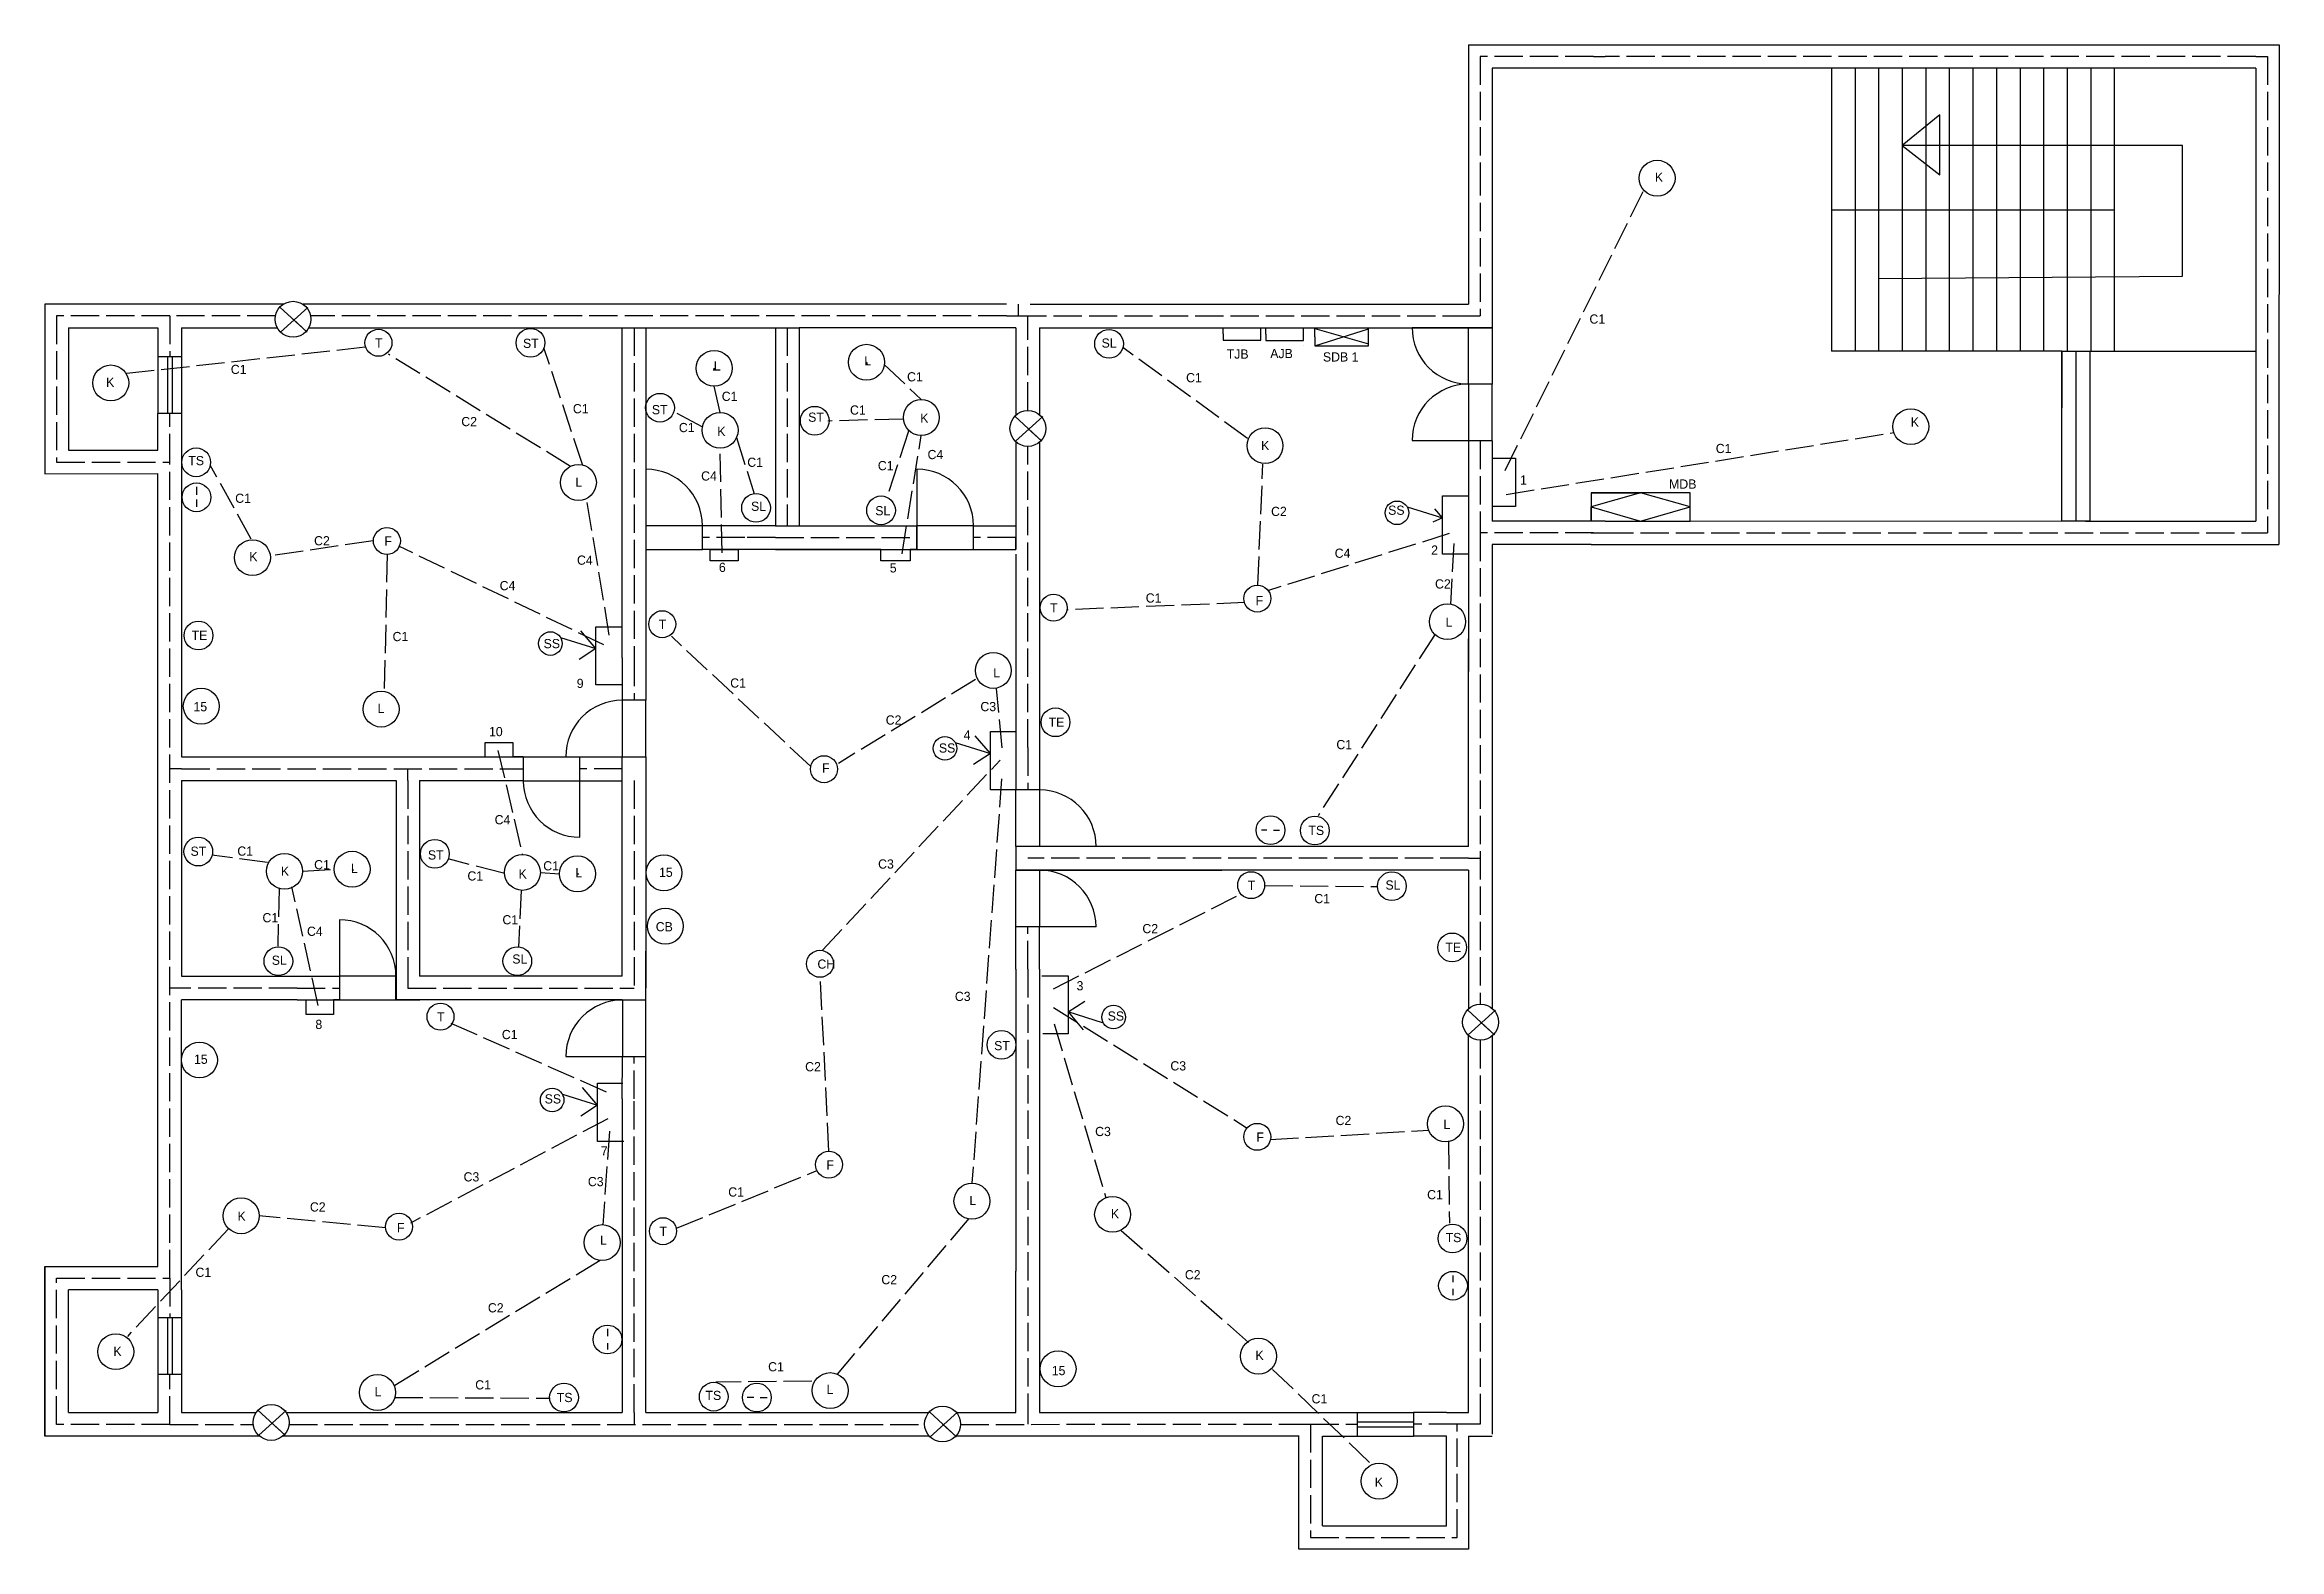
# Model space of a CAD drawing. Header units: inches. Extents: x 86 to 1034, y 104 to 742.
import ezdxf

# ---------------------------------------------------------------- set-up
doc = ezdxf.new("R2010")
doc.units = ezdxf.units.IN
doc.header["$MEASUREMENT"] = 0
doc.linetypes.add('ACAD_ISO02W100', pattern=[15, 12, -3])

msp = doc.modelspace()

# ---------------------------------------------------------------- linework, layer by layer
for p, q in [((689.79, 741.92), (843.79, 741.92)), ((689.79, 741.92), (689.79, 689.92)), ((843.79, 741.92), (853.79, 741.92)), ((853.79, 741.92), (1023.79, 741.92)), ((1023.79, 741.92), (1033.79, 741.92)), ((1033.79, 741.92), (1033.64, 529.92)), ((747.79, 731.92), (699.79, 731.92)), ((699.79, 731.92), (699.79, 689.92)), ((742.79, 736.92), (747.79, 736.92)), ((783.79, 731.92), (747.79, 731.92)), ((903.79, 731.92), (783.79, 731.92)), ((843.79, 731.92), (843.79, 611.92)), ((843.79, 731.92), (843.79, 671.92)), ((853.79, 731.92), (853.79, 611.92)), ((863.79, 731.92), (863.79, 611.92)), ((873.79, 731.92), (873.79, 611.92)), ((883.79, 731.92), (883.79, 611.92)), ((893.79, 731.92), (893.79, 611.92)), ((1023.79, 731.92), (903.79, 731.92)), ((903.79, 731.92), (903.79, 611.92)), ((913.79, 731.92), (913.79, 611.92)), ((923.79, 731.92), (923.79, 611.92)), ((933.79, 731.92), (933.79, 611.92)), ((943.79, 731.92), (943.79, 611.92)), ((953.79, 731.92), (953.79, 611.92)), ((1023.79, 731.92), (963.79, 731.92)), ((963.79, 731.92), (963.79, 611.92)), ((1023.79, 736.92), (1028.79, 736.92)), ((1023.79, 731.92), (1023.79, 611.92)), ((889.81, 712.14), (873.79, 699.11)), ((889.81, 686.76), (889.81, 712.14)), ((992.73, 699.11), (873.79, 699.11)), ((873.79, 699.11), (889.81, 686.76)), ((992.73, 643.7), (992.73, 699.11)), ((689.79, 689.92), (689.79, 631.92)), ((699.79, 689.92), (699.79, 621.92)), ((769.81, 685.3), (769.81, 685.3)), ((843.79, 671.92), (963.79, 671.92)), ((843.79, 671.92), (843.79, 642.84)), ((863.79, 642.84), (992.73, 643.7)), ((133.79, 631.92), (85.79, 631.92)), ((85.79, 631.92), (85.79, 559.92)), ((186.99, 631.92), (133.79, 631.92)), ((197.03, 620.03), (185.46, 630.64)), ((185.81, 620.03), (197.39, 630.52)), ((493.79, 631.92), (195.18, 631.92)), ((503.79, 631.92), (689.79, 631.92)), ((689.79, 626.92), (694.79, 626.92)), ((95.79, 621.92), (95.79, 569.92)), ((95.79, 621.92), (133.79, 621.92)), ((133.79, 621.92), (133.79, 609.53)), ((143.79, 621.92), (184.35, 621.92)), ((143.79, 621.92), (143.79, 609.53)), ((143.79, 621.92), (143.79, 621.92)), ((143.79, 621.92), (143.79, 621.92)), ((191.08, 625.49), (197.03, 620.03)), ((197.82, 621.92), (330.79, 621.92)), ((330.79, 481.92), (330.79, 621.92)), ((330.79, 621.92), (405.79, 621.92)), ((340.79, 621.92), (395.79, 621.92)), ((340.79, 621.92), (340.79, 537.92)), ((395.79, 621.92), (395.79, 537.92)), ((405.79, 621.92), (405.79, 537.92)), ((497.79, 621.92), (405.79, 621.92)), ((497.79, 621.92), (497.79, 584.87)), ((507.79, 621.92), (689.79, 621.92)), ((507.79, 621.92), (507.79, 585.04)), ((507.79, 621.92), (507.79, 621.92)), ((507.79, 621.92), (507.79, 621.92)), ((507.79, 621.92), (507.79, 585.04)), ((585.74, 619.32), (585.74, 621.83)), ((585.74, 619.32), (585.74, 616.6)), ((585.74, 616.6), (601.71, 616.6)), ((601.71, 616.6), (601.71, 621.65)), ((603.78, 619.15), (603.78, 621.92)), ((603.78, 619.15), (603.78, 616.43)), ((603.78, 616.43), (619.75, 616.43)), ((619.75, 616.43), (619.75, 621.48)), ((624.56, 618.05), (624.56, 621.63)), ((624.56, 621.63), (647.37, 615.02)), ((624.56, 614.16), (647.37, 621.39)), ((624.56, 618.05), (624.56, 614.16)), ((647.37, 614.16), (647.37, 621.39)), ((689.79, 621.92), (699.79, 621.92)), ((434.37, 607.25), (434.65, 606.31)), ((434.65, 606.31), (434.37, 607.25)), ((593.97, 614.5), (593.97, 614.5)), ((619.75, 614.26), (619.75, 614.26)), ((624.56, 614.16), (647.37, 614.16)), ((941.55, 611.92), (843.79, 611.98)), ((941.55, 587.92), (941.55, 611.92)), ((941.55, 611.92), (951.79, 611.92)), ((941.55, 611.92), (941.55, 587.92)), ((951.79, 611.92), (992.04, 611.92)), ((992.04, 611.92), (1023.79, 611.92)), ((1023.79, 611.92), (1023.79, 539.92)), ((113.75, 598.48), (113.75, 598.48)), ((369.77, 604.69), (369.6, 603.76)), ((369.6, 603.76), (369.77, 604.69)), ((369.6, 603.76), (369.6, 603.76)), ((369.6, 603.76), (369.6, 603.76)), ((369.77, 604.69), (369.77, 604.69)), ((434.65, 606.31), (434.65, 606.31)), ((434.65, 606.31), (434.65, 606.31)), ((434.65, 606.31), (434.65, 606.31)), ((434.65, 606.31), (434.65, 606.31)), ((133.79, 569.92), (133.79, 585.53)), ((143.79, 585.53), (143.79, 569.92)), ((457.64, 583.86), (457.64, 583.86)), ((508.83, 573.75), (497.27, 584.35)), ((497.61, 573.75), (509.19, 584.23)), ((502.88, 579.2), (508.83, 573.75)), ((877.43, 579.96), (877.43, 579.96)), ((95.79, 569.92), (133.79, 569.92)), ((143.79, 569.92), (143.79, 439.92)), ((497.79, 573.53), (497.79, 537.92)), ((507.79, 573.36), (507.79, 443.9)), ((507.79, 573.36), (507.79, 570.46)), ((603.47, 571.88), (603.47, 571.88)), ((699.79, 573.92), (689.79, 573.92)), ((689.79, 573.92), (689.79, 489.92)), ((699.79, 573.92), (699.79, 539.92)), ((699.79, 573.92), (699.79, 566.53)), ((85.79, 559.92), (133.73, 560.02)), ((133.73, 223.86), (133.73, 560.02)), ((699.79, 566.53), (709.79, 566.53)), ((709.79, 566.53), (709.76, 546.06)), ((941.55, 539.98), (941.55, 563.92)), ((150.11, 554.43), (150.11, 551.06)), ((678.75, 525.89), (678.75, 550.57)), ((678.75, 550.57), (689.47, 550.57)), ((783.79, 551.92), (741.79, 551.92)), ((741.79, 551.92), (741.79, 539.92)), ((741.79, 551.92), (759.79, 551.92)), ((741.79, 551.92), (762.79, 551.92)), ((762.79, 551.92), (741.79, 545.92)), ((783.79, 545.92), (762.79, 551.92)), ((783.79, 539.92), (783.79, 551.92)), ((150.11, 549.08), (150.11, 546)), ((663.79, 545.92), (678.75, 541.24)), ((678.75, 541.24), (678.75, 541.24)), ((678.75, 541.24), (678.75, 541.24)), ((709.76, 546.06), (699.79, 546.06)), ((741.79, 539.92), (741.79, 545.92)), ((741.79, 545.92), (762.79, 539.92)), ((762.79, 539.92), (783.79, 545.92)), ((230.9, 531.5), (230.9, 531.5)), ((230.9, 531.5), (230.9, 531.5)), ((230.9, 531.5), (230.9, 531.5)), ((230.9, 531.5), (230.9, 531.5)), ((340.79, 537.92), (340.79, 527.92)), ((382.79, 537.92), (364.79, 537.92)), ((395.79, 537.92), (382.79, 537.92)), ((395.79, 537.92), (455.79, 537.92)), ((455.79, 527.92), (455.79, 537.92)), ((479.79, 537.92), (497.79, 537.92)), ((497.79, 537.92), (497.79, 527.92)), ((497.79, 527.92), (497.79, 532.92)), ((741.79, 539.92), (699.85, 539.92)), ((747.79, 539.92), (741.79, 539.92)), ((742.79, 534.92), (747.79, 534.92)), ((747.79, 539.92), (941.55, 539.98)), ((747.79, 539.92), (783.79, 539.92)), ((951.55, 539.92), (951.79, 539.92)), ((951.79, 539.92), (1023.79, 539.92)), ((1023.79, 534.92), (1028.79, 534.92)), ((173.86, 524.4), (173.86, 524.4)), ((340.79, 527.92), (340.79, 481.92)), ((382.79, 527.92), (364.79, 527.92)), ((440.47, 527.92), (368, 527.92)), ((368, 527.92), (380, 527.92)), ((368, 522.99), (368, 527.92)), ((380, 522.99), (368, 522.99)), ((380, 527.92), (380, 522.99)), ((395.79, 527.92), (382.79, 527.92)), ((395.79, 527.92), (455.79, 527.92)), ((440.47, 522.99), (440.47, 527.92)), ((452.87, 522.99), (440.47, 522.99)), ((455.79, 527.92), (452.87, 527.92)), ((452.87, 527.92), (452.87, 522.99)), ((479.79, 527.92), (497.79, 527.92)), ((497.79, 525.92), (497.79, 525.92)), ((497.79, 525.92), (497.79, 443.9)), ((689.83, 525.89), (678.75, 525.89)), ((699.85, 529.92), (699.8, 333.3)), ((741.79, 529.92), (699.85, 529.92)), ((741.79, 529.92), (855.79, 529.92)), ((855.79, 529.92), (865.79, 529.92)), ((865.79, 529.92), (1023.79, 529.92)), ((1023.79, 529.92), (1033.64, 529.92)), ((600.54, 506.24), (600.54, 506.24)), ((600.54, 506.24), (600.54, 506.24)), ((600.54, 506.24), (600.54, 506.24)), ((600.54, 506.24), (600.54, 506.24)), ((319.56, 485.81), (313.13, 493.35)), ((319.56, 470.45), (319.56, 495.13)), ((319.56, 495.13), (330.28, 495.13)), ((304.6, 490.48), (319.56, 485.81)), ((319.56, 485.81), (312.42, 481.18)), ((319.56, 485.81), (319.56, 485.81)), ((319.56, 485.81), (319.56, 485.81)), ((689.79, 401.9), (689.79, 489.92)), ((689.79, 489.92), (689.79, 476.19)), ((330.79, 481.92), (330.78, 463.93)), ((340.79, 481.92), (340.79, 463.93)), ((488.2, 476.59), (488.2, 476.59)), ((330.64, 470.45), (319.56, 470.45)), ((228.44, 460.19), (228.44, 460.19)), ((284.42, 445.82), (272.53, 445.82)), ((272.53, 445.82), (272.53, 439.92)), ((284.42, 439.92), (284.42, 445.82)), ((472, 446.04), (486.96, 441.37)), ((486.96, 441.37), (480.53, 448.91)), ((486.96, 426.01), (486.96, 450.69)), ((486.96, 450.69), (497.68, 450.69)), ((143.79, 439.92), (288.79, 439.92)), ((288.79, 439.92), (284.42, 439.92)), ((288.79, 439.92), (288.79, 429.92)), ((330.79, 439.92), (340.79, 439.92)), ((330.79, 429.92), (330.79, 439.92)), ((340.79, 439.92), (340.79, 429.92)), ((486.96, 441.37), (479.81, 436.74)), ((486.96, 441.37), (486.96, 441.37)), ((486.96, 441.37), (486.96, 441.37)), ((497.79, 443.9), (497.79, 425.77)), ((507.79, 443.9), (507.83, 425.9)), ((143.79, 429.92), (143.79, 346.86)), ((143.79, 429.92), (234.79, 429.92)), ((234.79, 429.92), (234.79, 346.86)), ((239.79, 429.92), (239.79, 434.92)), ((239.79, 429.92), (239.79, 429.92)), ((244.79, 429.92), (244.79, 346.86)), ((244.79, 429.92), (288.79, 429.92)), ((312.79, 429.83), (330.79, 429.83)), ((330.79, 429.92), (330.79, 434.92)), ((330.79, 346.86), (330.79, 429.92)), ((340.79, 429.92), (340.79, 341.86)), ((416.37, 434.7), (416.37, 434.7)), ((416.37, 434.7), (416.37, 434.7)), ((416.37, 434.7), (416.37, 434.7)), ((416.37, 434.7), (416.37, 434.7)), ((498.04, 426.01), (486.96, 426.01)), ((604.3, 408.82), (601.96, 408.82)), ((607.1, 408.82), (609.54, 408.82)), ((497.79, 401.9), (497.79, 401.9)), ((497.79, 401.9), (497.79, 391.9)), ((507.79, 401.9), (497.79, 401.9)), ((689.79, 401.9), (507.79, 401.9)), ((216.15, 392.27), (216.76, 391.95)), ((216.76, 391.95), (216.76, 391.95)), ((216.76, 391.95), (216.76, 391.95)), ((311.77, 390.33), (312.37, 390.38)), ((312.37, 390.38), (312.37, 390.38)), ((312.37, 390.38), (312.37, 390.38)), ((312.37, 390.38), (312.37, 390.38)), ((312.37, 390.38), (312.37, 390.38)), ((312.37, 390.38), (312.37, 390.38)), ((507.79, 391.9), (497.79, 391.9)), ((507.79, 396.9), (502.79, 396.9)), ((689.79, 391.9), (507.79, 391.9)), ((507.79, 391.88), (585.11, 391.88)), ((689.79, 396.9), (694.79, 396.9)), ((689.79, 391.9), (689.79, 333.08)), ((497.79, 349.9), (497.79, 367.88)), ((507.79, 349.9), (507.79, 367.88)), ((340.79, 341.86), (340.79, 357.6)), ((414.65, 352.17), (414.65, 352.17)), ((414.65, 352.17), (414.65, 352.17)), ((414.65, 352.17), (414.65, 352.17)), ((143.79, 341.86), (138.7, 341.86)), ((143.79, 346.86), (192.79, 346.86)), ((192.79, 346.86), (210.77, 346.86)), ((234.79, 346.86), (234.79, 336.86)), ((239.79, 346.86), (239.79, 341.86)), ((330.79, 346.86), (244.79, 346.86)), ((340.79, 336.86), (340.79, 341.86)), ((497.79, 349.9), (497.79, 221.9)), ((507.79, 349.9), (507.79, 161.9)), ((508.84, 347.1), (519.91, 347.1)), ((519.91, 347.1), (519.91, 322.42)), ((143.79, 213.86), (143.79, 336.86)), ((192.79, 336.86), (143.79, 336.86)), ((192.79, 336.86), (210.77, 336.86)), ((196.7, 330.66), (196.7, 336.86)), ((210.77, 336.86), (208.25, 336.86)), ((208.25, 336.86), (208.25, 330.66)), ((234.77, 336.86), (244.91, 336.86)), ((330.79, 336.86), (234.79, 336.86)), ((330.79, 336.86), (340.79, 336.86)), ((519.91, 331.74), (527.06, 336.37)), ((700.87, 321.99), (689.31, 332.6)), ((689.65, 321.99), (701.23, 332.47)), ((208.25, 330.66), (196.7, 330.66)), ((519.91, 322.42), (509.19, 322.42)), ((534.88, 327.07), (519.91, 331.74)), ((519.91, 331.74), (519.91, 331.74)), ((519.91, 331.74), (519.91, 331.74)), ((519.91, 331.74), (526.34, 324.21)), ((694.92, 327.44), (700.87, 321.99)), ((689.79, 161.9), (689.79, 321.81)), ((699.8, 321.58), (699.79, 267.9)), ((330.79, 294.86), (330.81, 312.82)), ((340.79, 294.86), (340.81, 312.82)), ((305.35, 296.9), (320.31, 292.22)), ((320.31, 292.22), (313.88, 299.76)), ((320.31, 276.86), (320.31, 301.55)), ((320.31, 301.55), (331.03, 301.55)), ((330.79, 294.86), (330.79, 161.87)), ((340.79, 161.87), (340.79, 294.86)), ((320.31, 292.22), (313.16, 287.59)), ((320.31, 292.22), (320.31, 292.22)), ((320.31, 292.22), (320.31, 292.22)), ((331.39, 276.86), (320.31, 276.86)), ((600.15, 278.8), (600.15, 278.8)), ((600.15, 278.8), (600.15, 278.8)), ((600.15, 278.8), (600.15, 278.8)), ((418.45, 267.02), (418.45, 267.02)), ((418.45, 267.02), (418.45, 267.02)), ((418.45, 267.02), (418.45, 267.02)), ((699.79, 267.9), (699.79, 257.9)), ((699.79, 257.9), (699.79, 161.9)), ((479.13, 251.51), (479.13, 251.51)), ((169.08, 245.33), (169.08, 245.33)), ((236.05, 240.69), (236.05, 240.69)), ((236.05, 240.69), (236.05, 240.69)), ((236.05, 240.69), (236.05, 240.69)), ((236.05, 240.69), (236.05, 240.69)), ((538.8, 245.93), (538.8, 245.93)), ((85.73, 151.86), (85.73, 223.86)), ((85.73, 223.86), (133.73, 223.86)), ((85.73, 223.86), (85.73, 151.86)), ((497.79, 161.9), (497.79, 221.9)), ((683.2, 220.06), (683.2, 217.11)), ((95.79, 161.86), (95.79, 213.86)), ((133.79, 213.86), (95.79, 213.86)), ((133.79, 213.86), (133.79, 202.06)), ((143.79, 213.86), (143.79, 202.06)), ((683.2, 214.34), (683.2, 211.68)), ((324.47, 197.43), (324.47, 194.32)), ((324.47, 191.3), (324.47, 188.55)), ((115.87, 187.69), (115.87, 187.69)), ((600.7, 185.77), (600.7, 185.77)), ((133.79, 178.06), (133.79, 161.86)), ((143.79, 178.06), (143.79, 161.86)), ((418.99, 171.18), (418.99, 171.18)), ((95.79, 161.86), (133.79, 161.86)), ((143.79, 161.86), (175.44, 161.86)), ((187.78, 152.24), (176.21, 162.85)), ((176.56, 152.24), (188.14, 162.73)), ((188.22, 161.86), (330.79, 161.87)), ((226.91, 170.37), (226.91, 170.37)), ((340.79, 161.87), (460.8, 161.89)), ((386.61, 168.25), (383.72, 168.27)), ((389.29, 168.23), (392.29, 168.23)), ((449.79, 161.88), (449.79, 161.88)), ((472.62, 151.56), (461.05, 162.17)), ((461.4, 151.56), (472.98, 162.05)), ((472.53, 161.89), (497.79, 161.9)), ((502.79, 161.9), (502.79, 156.9)), ((507.79, 161.9), (622.79, 161.89)), ((622.79, 161.89), (627.79, 161.89)), ((627.79, 161.89), (642.5, 161.89)), ((680.45, 161.89), (666.5, 161.89)), ((680.45, 161.89), (689.79, 161.9)), ((694.79, 161.9), (694.79, 156.9)), ((699.79, 161.9), (699.79, 152.75)), ((133.73, 151.86), (85.73, 151.86)), ((176.93, 151.86), (133.73, 151.86)), ((181.83, 157.7), (187.78, 152.24)), ((461.04, 151.88), (186.73, 151.86)), ((466.67, 157.02), (472.62, 151.56)), ((617.79, 151.89), (472.3, 151.88)), ((617.79, 156.89), (622.79, 156.89)), ((617.79, 103.9), (617.79, 152.12)), ((627.79, 113.89), (627.79, 151.89)), ((627.79, 151.89), (642.5, 151.89)), ((680.45, 151.89), (666.5, 151.89)), ((680.45, 113.89), (680.45, 151.89)), ((694.79, 156.9), (684.94, 156.9)), ((689.79, 151.9), (689.79, 103.9)), ((689.79, 151.9), (699.79, 151.9)), ((651.91, 132.79), (651.91, 132.79)), ((627.79, 113.89), (680.45, 113.89)), ((689.79, 103.9), (617.79, 103.9))]:
    msp.add_line(p, q)
at = {"linetype": 'ACAD_ISO02W100'}
for p, q in [((742.79, 736.92), (694.79, 736.92)), ((694.79, 736.92), (694.79, 689.92)), ((783.79, 736.92), (747.79, 736.92)), ((903.79, 736.92), (783.79, 736.92)), ((1023.79, 736.92), (903.79, 736.92)), ((1028.79, 736.92), (1028.79, 534.92)), ((694.79, 689.92), (694.79, 626.92)), ((705.33, 561.4), (764.08, 680.18)), ((138.79, 626.92), (90.79, 626.92)), ((90.79, 626.92), (90.79, 564.92)), ((183.59, 626.92), (138.79, 626.92)), ((138.79, 626.92), (138.79, 609.53)), ((493.79, 626.92), (198.57, 626.92)), ((493.79, 626.92), (498.79, 626.92)), ((498.79, 631.92), (498.79, 626.92)), ((498.79, 626.92), (689.79, 626.92)), ((502.79, 621.92), (502.79, 626.92)), ((335.79, 621.92), (335.79, 481.92)), ((400.79, 621.92), (400.79, 537.92)), ((502.79, 586.82), (502.79, 621.92)), ((221.66, 613.6), (120.52, 602.45)), ((308.78, 563.09), (231.52, 610.72)), ((313.98, 563.52), (297.56, 613.35)), ((596.03, 574.98), (543.18, 613.47)), ((441.93, 606.31), (457.64, 591.48)), ((372.27, 586.02), (369.77, 597.06)), ((138.79, 564.92), (138.79, 585.53)), ((364.65, 579.85), (352.71, 586.23)), ((449.87, 583.17), (418.05, 582.35)), ((373.15, 526.5), (372.27, 570.77)), ((379.23, 575.41), (386.72, 551.42)), ((452.15, 578.1), (443.06, 549.9)), ((449.47, 526.05), (457.64, 576.24)), ((502.79, 443.9), (502.79, 571.58)), ((694.79, 573.92), (694.79, 534.92)), ((705.76, 551.24), (870.23, 577.42)), ((90.79, 564.92), (138.79, 564.92)), ((138.79, 218.86), (138.79, 564.92)), ((173.36, 532.31), (155.98, 563.61)), ((600.4, 512.91), (602.58, 564.08)), ((325.27, 491.55), (315.59, 549.82)), ((678.75, 541.24), (674.63, 539.51)), ((678.75, 541.24), (675.54, 545.06)), ((225.1, 531.51), (181.39, 525.14)), ((382.79, 532.92), (364.79, 532.92)), ((395.79, 532.92), (382.79, 532.92)), ((395.79, 532.92), (455.79, 532.92)), ((497.79, 532.92), (479.79, 532.92)), ((681.66, 534.63), (604.48, 510.34)), ((694.79, 534.92), (694.79, 335.07)), ((742.79, 534.92), (694.79, 534.92)), ((741.79, 534.92), (742.79, 534.92)), ((747.79, 534.92), (1023.79, 534.92)), ((231.04, 525.96), (229.79, 467.85)), ((322.99, 487.38), (236.02, 529.23)), ((683.52, 530.34), (682.13, 504.58)), ((594.95, 505.33), (519.49, 502.29)), ((410.7, 435.88), (351.59, 491.09)), ((675.33, 491.54), (625.95, 414.94)), ((335.79, 481.92), (335.79, 463.93)), ((480.68, 472.76), (422.48, 437.13)), ((492, 443.8), (489.51, 468.92)), ((278.04, 442.69), (288.4, 398.57)), ((415.67, 357.91), (491.13, 438.57)), ((502.79, 443.9), (502.79, 425.77)), ((143.79, 434.92), (138.79, 434.92)), ((143.79, 434.92), (288.79, 434.92)), ((239.79, 429.92), (239.79, 346.86)), ((330.79, 434.92), (312.79, 434.92)), ((335.79, 429.92), (335.79, 341.86)), ((491.7, 430.58), (479.13, 259.14)), ((180.32, 395.12), (156.67, 398.25)), ((195.07, 391.39), (208.52, 392.27)), ((280.4, 390.55), (256.84, 396.67)), ((296.02, 390.94), (304.14, 390.38)), ((689.79, 396.9), (507.79, 396.9)), ((185.14, 384.03), (184.66, 359.68)), ((201.82, 334.55), (190.64, 384.8)), ((287.94, 383.25), (286.76, 359.24)), ((513.76, 341.62), (592.61, 381.43)), ((603.31, 385.35), (651.21, 384.97)), ((502.79, 349.9), (502.79, 367.88)), ((192.79, 341.86), (143.79, 341.86)), ((192.79, 341.86), (210.77, 341.86)), ((239.79, 341.86), (330.79, 341.86)), ((330.79, 341.86), (335.79, 341.86)), ((418.45, 272.73), (414.82, 346.49)), ((502.79, 349.9), (502.79, 161.9)), ((513.76, 333.66), (595.95, 282.5)), ((324.05, 297.79), (258.2, 326.86)), ((513.98, 326.74), (535.9, 253.14)), ((694.79, 319.82), (694.79, 161.9)), ((335.79, 294.86), (335.79, 312.82)), ((335.79, 161.87), (335.79, 294.86)), ((324.61, 286.49), (240.94, 242.2)), ((325.31, 281.22), (322.54, 241.31)), ((605.67, 277.64), (673.17, 281.64)), ((681.34, 277.14), (681.69, 242.19)), ((353.79, 240), (413.05, 264.35)), ((163.57, 239.65), (120.85, 194.19)), ((230.4, 240.17), (176.59, 245.25)), ((477.79, 244.1), (421.89, 178.14)), ((542.47, 239.07), (596.52, 191.63)), ((90.79, 156.86), (90.79, 218.86)), ((90.79, 218.86), (138.79, 218.86)), ((138.79, 218.86), (138.79, 202.06)), ((321.43, 226.34), (233.76, 173.12)), ((606.7, 180.2), (648.92, 139.67)), ((138.79, 156.86), (138.79, 178.06)), ((411.16, 175.2), (370.41, 174.72)), ((234.17, 168.33), (300.11, 167.97)), ((335.79, 161.87), (335.79, 156.87)), ((138.79, 156.86), (90.79, 156.86)), ((138.79, 156.86), (174.25, 156.86)), ((189.41, 156.86), (459.05, 156.88)), ((474.29, 156.88), (617.79, 156.89)), ((622.79, 156.89), (622.79, 108.89)), ((622.79, 156.89), (642.5, 156.89)), ((684.94, 156.9), (666.5, 156.9)), ((684.94, 108.89), (684.94, 156.9)), ((622.79, 108.89), (684.94, 108.89))]:
    msp.add_line(p, q, dxfattribs=at)
at = {"color": 2}
for p, q in [((665.85, 622.03), (699.85, 622.03)), ((689.85, 598.03), (689.85, 622.03)), ((699.85, 622.03), (699.85, 598.03)), ((133.79, 609.53), (133.79, 585.53)), ((143.79, 609.53), (133.79, 609.53)), ((137.79, 609.53), (137.79, 585.53)), ((139.79, 609.53), (139.79, 585.53)), ((143.79, 609.53), (143.79, 585.53)), ((941.55, 539.98), (941.55, 611.98)), ((941.55, 611.98), (953.55, 611.98)), ((947.55, 539.98), (947.55, 611.98)), ((953.55, 539.98), (953.55, 611.98)), ((699.85, 598.03), (689.85, 598.03)), ((699.85, 598.03), (689.85, 598.03)), ((689.85, 598.03), (689.85, 574.03)), ((699.85, 574.03), (699.85, 598.03)), ((143.79, 585.53), (133.79, 585.53)), ((665.85, 574.03), (699.85, 574.03)), ((340.79, 561.92), (340.79, 527.92)), ((455.79, 561.92), (455.79, 527.92)), ((364.79, 537.92), (340.79, 537.92)), ((364.79, 527.92), (364.79, 537.92)), ((479.79, 537.92), (455.79, 537.92)), ((479.79, 527.92), (479.79, 537.92)), ((941.55, 539.98), (953.55, 539.98)), ((340.79, 527.92), (364.79, 527.92)), ((455.79, 527.92), (479.79, 527.92)), ((340.78, 463.93), (330.78, 463.93)), ((330.78, 463.93), (330.78, 439.93)), ((340.78, 439.93), (340.78, 463.93)), ((312.79, 439.83), (288.79, 439.83)), ((288.79, 439.83), (288.79, 429.83)), ((306.78, 439.93), (340.78, 439.93)), ((312.79, 405.83), (312.79, 439.83)), ((288.79, 429.83), (312.79, 429.83)), ((497.79, 401.9), (497.79, 425.9)), ((507.83, 425.9), (497.83, 425.9)), ((507.83, 425.9), (507.83, 401.9)), ((531.83, 401.9), (497.83, 401.9)), ((497.79, 367.88), (497.79, 391.88)), ((497.79, 391.88), (507.79, 391.88)), ((507.79, 391.88), (507.79, 367.88)), ((210.77, 370.86), (210.77, 336.86)), ((531.79, 367.88), (497.79, 367.88)), ((234.77, 346.86), (210.77, 346.86)), ((234.77, 336.86), (234.77, 346.86)), ((210.77, 336.86), (234.77, 336.86)), ((340.81, 336.82), (330.81, 336.82)), ((330.81, 336.82), (330.81, 312.82)), ((340.81, 312.82), (340.81, 336.82)), ((306.81, 312.82), (340.81, 312.82)), ((133.79, 202.06), (133.79, 178.06)), ((143.79, 202.06), (133.79, 202.06)), ((137.79, 202.06), (137.79, 178.06)), ((139.79, 202.06), (139.79, 178.06)), ((143.79, 202.06), (143.79, 178.06)), ((143.79, 178.06), (133.79, 178.06)), ((642.5, 161.89), (666.5, 161.89)), ((642.5, 161.89), (642.5, 151.89)), ((666.5, 161.89), (666.5, 151.89)), ((642.5, 157.89), (666.5, 157.89)), ((642.5, 155.89), (666.5, 155.89)), ((642.5, 151.89), (666.5, 151.89))]:
    msp.add_line(p, q, dxfattribs=at)
for centre, radius in [((769.81, 685.3), 7.62), ((191.08, 625.49), 7.62), ((227.33, 615.52), 5.72), ((291.85, 615.51), 6.1), ((537.3, 615.08), 6.1), ((369.77, 604.69), 7.62), ((434.37, 607.25), 7.62), ((113.75, 598.48), 7.62), ((346.78, 587.98), 6.1), ((412.43, 582.46), 6.1), ((457.64, 583.86), 7.62), ((372.27, 578.4), 7.62), ((502.88, 579.2), 7.62), ((603.47, 571.88), 7.62), ((877.43, 579.96), 7.62), ((150.01, 564.83), 6.1), ((312.15, 556.26), 7.62), ((150.11, 550), 6.1), ((387.53, 545.53), 6.1), ((440.56, 544.45), 6.1), ((659.45, 543.41), 5), ((173.86, 524.4), 7.62), ((230.9, 531.5), 5.72), ((600.21, 507.06), 5.72), ((513.76, 503.18), 5.72), ((680.88, 497.25), 7.62), ((150.96, 491.39), 6.1), ((347.72, 496.18), 5.72), ((300.27, 487.98), 5), ((488.2, 476.59), 7.62), ((152.16, 461.45), 7.62), ((228.44, 460.19), 7.62), ((514.55, 454.6), 6.1), ((467.67, 443.54), 5), ((416.37, 434.7), 5.72), ((605.82, 408.82), 6.1), ((624.59, 408.68), 6.1), ((150.89, 399.76), 6.1), ((187.45, 391.39), 7.62), ((216.15, 392.27), 7.62), ((251.25, 398.81), 6.1), ((288.4, 390.94), 7.62), ((348.47, 390.74), 7.62), ((311.77, 390.33), 7.62), ((597.59, 385.52), 5.72), ((657.28, 385.09), 6.1), ((349.04, 368.12), 7.62), ((682.89, 359.12), 6.1), ((184.88, 353.31), 6.1), ((286.22, 353.32), 6.1), ((414.65, 352.17), 5.72), ((253.65, 329.75), 5.72), ((539.21, 329.57), 5), ((694.92, 327.44), 7.62), ((491.67, 317.8), 6.1), ((151.37, 311.37), 7.62), ((301.01, 294.39), 5), ((600.15, 278.8), 5.72), ((680.02, 284.33), 7.62), ((418.45, 267.02), 5.72), ((479.13, 251.51), 7.62), ((169.08, 245.33), 7.62), ((538.8, 245.93), 7.62), ((236.05, 240.69), 5.72), ((322.23, 233.94), 7.62), ((348.04, 238.78), 5.72), ((683.02, 235.66), 6.1), ((683.2, 215.66), 6.1), ((115.87, 187.69), 7.62), ((324.47, 192.86), 6.1), ((600.7, 185.77), 7.62), ((515.66, 180.42), 7.62), ((226.91, 170.37), 7.62), ((306.04, 168.24), 6.1), ((369.57, 168.61), 6.1), ((387.84, 168.25), 6.1), ((418.99, 171.18), 7.62), ((181.83, 157.7), 7.62), ((466.67, 157.02), 7.62), ((651.91, 132.79), 7.62)]:
    msp.add_circle(centre, radius)
for centre, start, end in [((689.85, 622.03), 180, 270), ((689.85, 574.03), 90, 180), ((340.79, 537.92), 0, 90), ((455.79, 537.92), 0, 90), ((330.78, 439.93), 90, 180), ((312.79, 429.83), 180, 270), ((507.83, 401.9), 0, 90), ((507.79, 367.88), 0, 90), ((210.77, 346.86), 0, 90), ((330.81, 312.82), 90, 180)]:
    msp.add_arc(centre, 24, start, end, dxfattribs=at)

# ---------------------------------------------------------------- texts
at = {"char_height": 3.9, "width": 189.6898, "attachment_point": 1}
for s, insert in [('K', (768.87, 687.71)), ('C1', (741.11, 627.54)), ('T', (225.87, 617.39)), ('ST', (288.66, 617.25)), ('SL', (534.13, 617.37)), ('L', (369.6, 607.66)), ('L', (433.45, 609.81)), ('TJB', (587.23, 612.69)), ('AJB', (605.69, 612.9)), ('SDB 1', (628.03, 611.48)), ('K', (111.76, 600.73)), ('C1', (164.69, 606.17)), ('C1', (451.6, 603.04)), ('C1', (569.98, 602.68)), ('C1', (309.81, 589.52)), ('ST', (343.32, 589.12)), ('C1', (372.97, 594.77)), ('C1', (427.4, 588.96)), ('C2', (262.48, 584.06)), ('C1', (354.79, 581.53)), ('K', (371.08, 579.88)), ('ST', (409.64, 585.92)), ('K', (457.18, 585.53)), ('K', (877.43, 583.86)), ('C4', (460.3, 570.08)), ('K', (601.81, 573.91)), ('C1', (794.7, 572.65)), ('TS', (146.66, 567.51)), ('C4', (364.23, 561)), ('C1', (383.81, 566.81)), ('C1', (439.2, 565.39)), ('C1', (166.55, 551.55)), ('L', (310.88, 558.37)), ('1', (711.64, 559.26)), ('MDB', (774.9, 557.57)), ('SL', (385.4, 548.15)), ('SL', (438.1, 546.26)), ('C2', (606.03, 545.97)), ('SS', (655.71, 546.48)), ('C2', (200.02, 533.52)), ('F', (229.86, 533.4)), ('K', (172.54, 526.77)), ('C4', (311.56, 525.3)), ('6', (371.77, 522.24)), ('5', (444.26, 522.02)), ('C4', (633.02, 528.24)), ('2', (673.95, 529.56)), ('C4', (278.76, 514.49)), ('C2', (675.59, 515.22)), ('T', (512.3, 505.05)), ('C1', (552.85, 509.25)), ('F', (599.49, 508.14)), ('TE', (148.07, 493.38)), ('T', (346.25, 498.06)), ('L', (680.04, 498.98)), ('C1', (233.32, 492.9)), ('SS', (297.39, 489.92)), ('L', (488.2, 477.49)), ('9', (311.46, 473.03)), ('C1', (376.56, 473.19)), ('15', (148.85, 463.14)), ('L', (226.95, 462.44)), ('C2', (442.54, 457.5)), ('C3', (482.72, 463.2)), ('TE', (511.66, 456.59)), ('10', (274.23, 452.6)), ('SS', (465.1, 445.64)), ('4', (475.6, 451.13)), ('C1', (633.74, 447.08)), ('F', (415.56, 437.13)), ('C4', (276.63, 415.22)), ('TS', (621.88, 410.69)), ('ST', (147.6, 401.87)), ('C1', (167.46, 401.92)), ('ST', (248.31, 400.29)), ('K', (185.95, 393.39)), ('C1', (200.04, 396.14)), ('L', (215.61, 394.62)), ('C1', (265.08, 391.39)), ('K', (286.76, 392.24)), ('C1', (297.25, 395.67)), ('L', (310.87, 392.76)), ('15', (346.36, 392.94)), ('C3', (439.31, 396.44)), ('T', (596.12, 387.39)), ('C1', (624.38, 381.78)), ('SL', (654.56, 387.54)), ('C1', (178.13, 373.68)), ('C1', (279.93, 372.79)), ('CB', (344.98, 369.84)), ('C4', (197.01, 367.91)), ('C2', (551.44, 369.04)), ('TE', (680.01, 361.12)), ('SL', (182.05, 355.64)), ('SL', (284.12, 356.16)), ('CH', (413.58, 353.99)), ('3', (523.5, 344.81)), ('C3', (471.87, 340.3)), ('SS', (536.71, 331.98)), ('8', (200.57, 328.42)), ('T', (252.18, 331.62)), ('C1', (279.67, 324.13)), ('15', (149.07, 313.65)), ('ST', (488.53, 319.44)), ('C2', (408.36, 310.48)), ('C3', (563.31, 310.85)), ('SS', (297.86, 296.84)), ('C2', (633.41, 287.68)), ('L', (679.18, 286.06)), ('C3', (531.39, 283.02)), ('F', (599.83, 280.64)), ('7', (321.69, 274.79)), ('F', (417.39, 268.83)), ('C3', (263.45, 263.78)), ('C3', (316.18, 261.77)), ('C1', (375.72, 257.37)), ('C1', (672.24, 256.23)), ('K', (167.53, 247.09)), ('C2', (198.25, 251.03)), ('L', (478.03, 253.76)), ('K', (538.07, 248.13)), ('F', (235.19, 242.2)), ('T', (346.58, 240.65)), ('TS', (680.1, 238.05)), ('L', (321.35, 236.92)), ('C1', (149.7, 223.31)), ('C2', (440.69, 220.18)), ('C2', (569.46, 222.26)), ('C2', (273.76, 208.25)), ('K', (114.88, 189.76)), ('C1', (392.66, 183.24)), ('15', (512.99, 181.63)), ('K', (599.41, 188.11)), ('L', (225.66, 172.67)), ('C1', (268.38, 175.58)), ('TS', (366.08, 171.09)), ('L', (417.45, 173.64)), ('TS', (303.01, 170.22)), ('C1', (623.2, 169.66)), ('K', (650.04, 134.3))]:
    msp.add_mtext(s, dxfattribs=dict(at, insert=insert))

doc.saveas('drawing.dxf')
